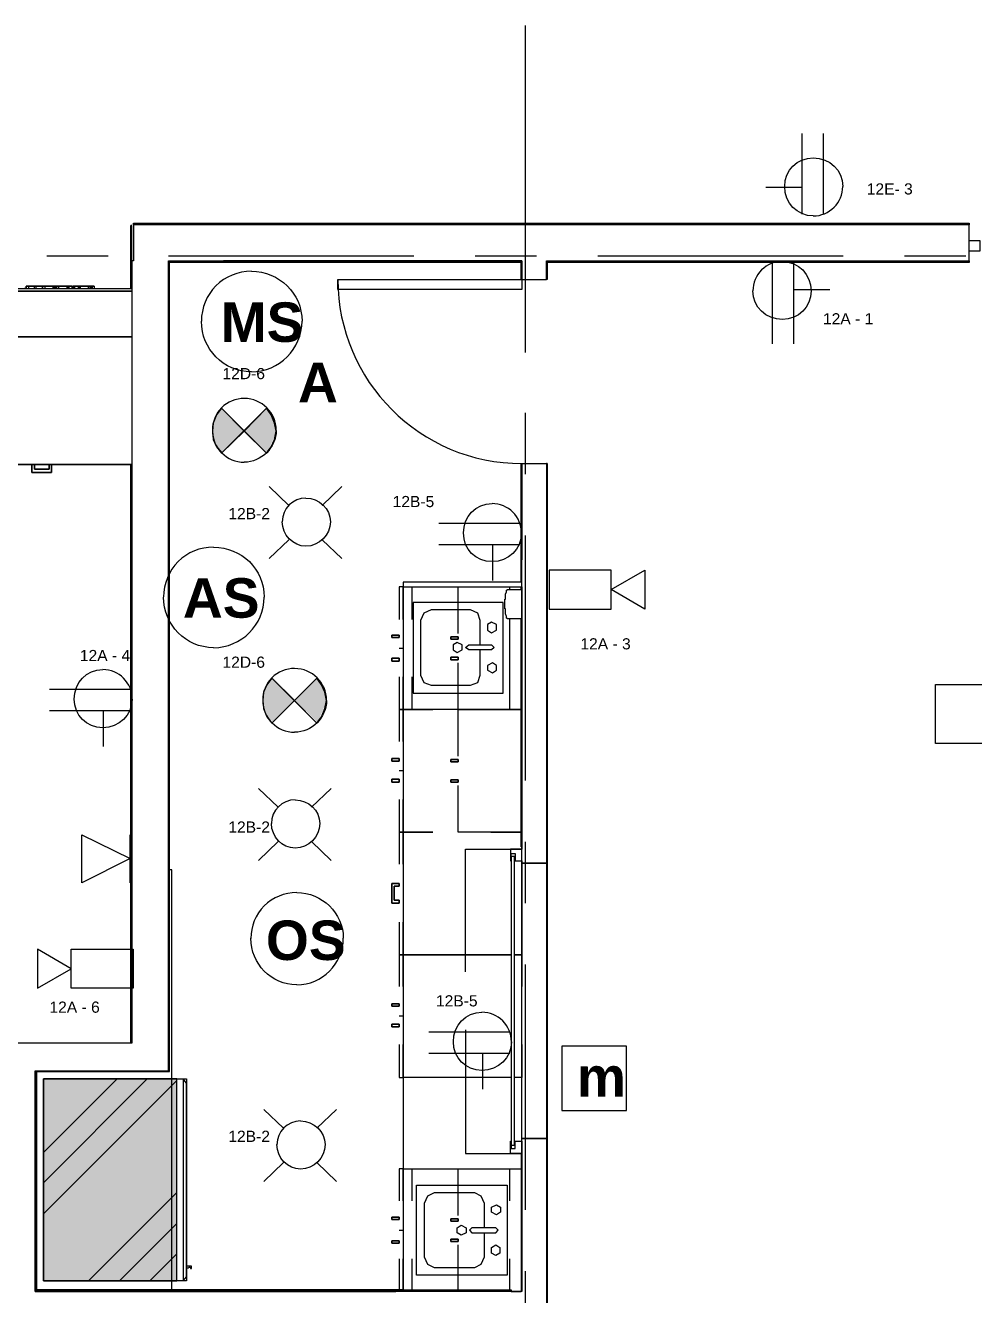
# Model space of a CAD drawing. Header units: inches. Extents: x 14.2 to 49.7, y 0.3 to 22.9.
# Drawn here: x 36.008 to 37.942, y 6.744 to 9.333 of the extents above; entities that cross this region are included whole.
import ezdxf

# ---------------------------------------------------------------- set-up
doc = ezdxf.new("R2010")
doc.units = ezdxf.units.IN
doc.header["$MEASUREMENT"] = 0
for name, color, linetype in [('PDF2_Geometry', 7, 'Continuous'), ('PDF2_Text', 7, 'Continuous'), ('PDF_Text', 7, 'Continuous')]:
    doc.layers.add(name, color=color, linetype=linetype)
for name, color, linetype, true_color in [('PDF2_Solid Fills', 7, 'Continuous', 0x7f7f7f), ('PDF_Geometry', 7, 'Continuous', 0x777777), ('PDF_Solid Fills', 7, 'Continuous', 0xffffff)]:
    doc.layers.add(name, color=color, linetype=linetype, true_color=true_color)
doc.styles.add('PDF Arial', font='arial.ttf')
doc.styles.add('PDF ArialRoundedMT Bold', font='arialbd.ttf')

msp = doc.modelspace()

# ---------------------------------------------------------------- hatches: boundary and pattern name
at = {"layer": 'PDF2_Solid Fills', "lineweight": 25, "transparency": 33554559}
for points in [[(36.4536, 8.5077), (36.4086, 8.5527), (36.4069, 8.5527), (36.3903, 8.5244), (36.3886, 8.5077), (36.3953, 8.4794), (36.4069, 8.4644), (36.4103, 8.4644)], [(36.5153, 8.5277), (36.5003, 8.5527), (36.4986, 8.5527), (36.4536, 8.5077), (36.4969, 8.4644), (36.5019, 8.4661), (36.5169, 8.4994)], [(36.5561, 7.9588), (36.5128, 8.0021), (36.5095, 8.0021), (36.4928, 7.9754), (36.4911, 7.9588), (36.4995, 7.9238), (36.5111, 7.9138)], [(36.6178, 7.9788), (36.6028, 8.0021), (36.5995, 8.0021), (36.5561, 7.9588), (36.6028, 7.9121), (36.6195, 7.9504)]]:
    msp.add_hatch(color=256, dxfattribs=at).paths.add_polyline_path(points)

# ---------------------------------------------------------------- linework, layer by layer
at = {"layer": 'PDF2_Geometry', "lineweight": 25}
for points in [[(37.5897, 9.1133), (37.5897, 8.9483)], [(37.633, 9.1133), (37.633, 8.9483)], [(37.5163, 9.0033), (37.5897, 9.0033)], [(37.53, 8.6839), (37.53, 8.8489)], [(37.5734, 8.6839), (37.5734, 8.8489)], [(37.6467, 8.7939), (37.5734, 8.7939)], [(36.4986, 8.4611), (36.4069, 8.5527)], [(36.4069, 8.4611), (36.4986, 8.5527)], [(36.5042, 8.393), (36.5442, 8.3546)], [(36.6525, 8.393), (36.6125, 8.3546)], [(36.8501, 8.3185), (37.0151, 8.3185)], [(36.5042, 8.2463), (36.5442, 8.2846)], [(36.6525, 8.2463), (36.6125, 8.2846)], [(36.8501, 8.2751), (37.0151, 8.2751)], [(36.9601, 8.2018), (36.9601, 8.2751)], [(36.0569, 7.9798), (36.2219, 7.9798)], [(36.6011, 7.9104), (36.5095, 8.0021)], [(36.5095, 7.9104), (36.6011, 8.0021)], [(36.0569, 7.9365), (36.2219, 7.9365)], [(36.1669, 7.8632), (36.1669, 7.9365)], [(36.4823, 7.7777), (36.5223, 7.7393)], [(36.6306, 7.7777), (36.5906, 7.7393)], [(36.2209, 7.5848), (36.2209, 7.6831)], [(36.4823, 7.631), (36.5223, 7.6693)], [(36.6306, 7.631), (36.5906, 7.6693)], [(36.8295, 7.2811), (36.9945, 7.2811)], [(36.8295, 7.2378), (36.9945, 7.2378)], [(36.9395, 7.1645), (36.9395, 7.2378)], [(36.4933, 7.1229), (36.5333, 7.0846)], [(36.6416, 7.1229), (36.6016, 7.0846)], [(36.4933, 6.9763), (36.5333, 7.0146)], [(36.6416, 6.9763), (36.6016, 7.0146)]]:
    msp.add_lwpolyline(points, dxfattribs=at)
for points in [[(36.5186, 8.5077, 0.413494), (36.4536, 8.5727, 0.423077), (36.3886, 8.5077, 0.413494), (36.4536, 8.4428)], [(36.6211, 7.9571, 0.413494), (36.5561, 8.0221, 0.423077), (36.4911, 7.9571, 0.413494), (36.5561, 7.8921)]]:
    msp.add_lwpolyline(points, format="xyb", dxfattribs=at)
for points in [[(36.4536, 8.5061), (36.4069, 8.5527), (36.3969, 8.5394), (36.3903, 8.5227), (36.3886, 8.5061), (36.3903, 8.4894), (36.3969, 8.4744), (36.4069, 8.4611)], [(36.4536, 8.5061), (36.4986, 8.4611), (36.5086, 8.4744), (36.5153, 8.4894), (36.5186, 8.5061), (36.5153, 8.5227), (36.5086, 8.5394), (36.4986, 8.5527)], [(37.2014, 8.1429), (37.2014, 8.2229), (37.0747, 8.2229), (37.0747, 8.1429)], [(37.2697, 8.1429), (37.2014, 8.1829), (37.2697, 8.2229)], [(36.5561, 7.9571), (36.5095, 8.0021), (36.4995, 7.9888), (36.4928, 7.9738), (36.4911, 7.9571), (36.4928, 7.9404), (36.4995, 7.9238), (36.5095, 7.9104)], [(36.5561, 7.9571), (36.6011, 7.9104), (36.6111, 7.9238), (36.6178, 7.9404), (36.6211, 7.9571), (36.6178, 7.9738), (36.6111, 7.9888), (36.6011, 8.0021)], [(38.3421, 7.8692), (37.8621, 7.8692), (37.8621, 7.9892), (38.3421, 7.9892)], [(36.1225, 7.6831), (36.2209, 7.6348), (36.1225, 7.5848)], [(36.0323, 7.3701), (36.1006, 7.4101), (36.0323, 7.4501)], [(36.1006, 7.3701), (36.1006, 7.4501), (36.2273, 7.4501), (36.2273, 7.3701)], [(37.2323, 7.1208), (37.2323, 7.2524), (37.1007, 7.2524), (37.1007, 7.1208)]]:
    msp.add_lwpolyline(points, close=True, dxfattribs=at)
for centre, radius, start, end in [((37.6132, 9.0047), 0.0597, 269.7603, 0.2397), ((36.4672, 8.731), 0.101, 89.6269, 180.3731), ((37.5498, 8.7925), 0.0597, 89.7603, 180.2397), ((36.4674, 8.7309), 0.1038, 270.2862, 359.7138), ((36.5792, 8.3213), 0.0484, 90.0411, 179.9589), ((36.9587, 8.2987), 0.0597, 359.7603, 90.2397), ((36.3902, 8.1686), 0.101, 89.6269, 180.3731), ((36.3904, 8.1684), 0.1038, 270.2862, 359.7138), ((36.1655, 7.9601), 0.0597, 359.7603, 90.2397), ((36.5573, 7.706), 0.0484, 90.0411, 179.9589), ((36.5601, 7.4721), 0.0932, 89.9056, 180.0944), ((36.5593, 7.473), 0.096, 270.6194, 359.3806), ((36.9381, 7.2614), 0.0597, 359.7603, 90.2397), ((36.5683, 7.0512), 0.0484, 90.0411, 179.9589)]:
    msp.add_arc(centre, radius, start, end, dxfattribs=at)
for points in [[(37.5547, 9.0049), (37.5547, 9.0383), (37.5797, 9.0633), (37.613, 9.0633)], [(37.613, 9.0633), (37.6463, 9.0633), (37.673, 9.0383), (37.673, 9.0049)], [(37.613, 8.9449), (37.5797, 8.9449), (37.5547, 8.9716), (37.5547, 9.0049)], [(36.4679, 8.832), (36.5246, 8.832), (36.5712, 8.787), (36.5712, 8.7303)], [(37.55, 8.8522), (37.5834, 8.8522), (37.6084, 8.8255), (37.6084, 8.7922)], [(37.55, 8.7339), (37.5167, 8.7339), (37.49, 8.7589), (37.49, 8.7922)], [(37.6084, 8.7922), (37.6084, 8.7589), (37.5834, 8.7339), (37.55, 8.7339)], [(36.4679, 8.627), (36.4112, 8.627), (36.3662, 8.6737), (36.3662, 8.7303)], [(36.5186, 8.5077), (36.5186, 8.4727), (36.4886, 8.4428), (36.4536, 8.4428)], [(36.5792, 8.3696), (36.6059, 8.3696), (36.6292, 8.348), (36.6292, 8.3213)], [(36.9001, 8.2985), (36.9001, 8.3318), (36.9251, 8.3585), (36.9584, 8.3585)], [(36.5792, 8.2713), (36.5525, 8.2713), (36.5309, 8.2946), (36.5309, 8.3213)], [(36.6292, 8.3213), (36.6292, 8.2946), (36.6059, 8.2713), (36.5792, 8.2713)], [(36.9584, 8.2401), (36.9251, 8.2401), (36.9001, 8.2651), (36.9001, 8.2985)], [(37.0184, 8.2985), (37.0184, 8.2651), (36.9917, 8.2401), (36.9584, 8.2401)], [(36.3909, 8.2696), (36.4476, 8.2696), (36.4942, 8.2246), (36.4942, 8.1679)], [(36.3909, 8.0646), (36.3342, 8.0646), (36.2892, 8.1112), (36.2892, 8.1679)], [(36.1069, 7.9598), (36.1069, 7.9932), (36.1319, 8.0198), (36.1652, 8.0198)], [(36.1652, 7.9015), (36.1319, 7.9015), (36.1069, 7.9265), (36.1069, 7.9598)], [(36.2252, 7.9598), (36.2252, 7.9265), (36.1986, 7.9015), (36.1652, 7.9015)], [(36.6211, 7.9571), (36.6211, 7.9221), (36.5911, 7.8921), (36.5561, 7.8921)], [(36.5573, 7.7543), (36.584, 7.7543), (36.6073, 7.7327), (36.6073, 7.706)], [(36.5573, 7.656), (36.5306, 7.656), (36.509, 7.6793), (36.509, 7.706)], [(36.6073, 7.706), (36.6073, 7.6793), (36.584, 7.656), (36.5573, 7.656)], [(36.5603, 7.5653), (36.612, 7.5653), (36.6553, 7.5237), (36.6553, 7.472)], [(36.5603, 7.377), (36.5086, 7.377), (36.467, 7.4203), (36.467, 7.472)], [(36.8795, 7.2611), (36.8795, 7.2945), (36.9045, 7.3211), (36.9378, 7.3211)], [(36.9378, 7.2028), (36.9045, 7.2028), (36.8795, 7.2278), (36.8795, 7.2611)], [(36.9978, 7.2611), (36.9978, 7.2278), (36.9711, 7.2028), (36.9378, 7.2028)], [(36.5683, 7.0996), (36.5949, 7.0996), (36.6183, 7.0779), (36.6183, 7.0513)], [(36.5683, 7.0013), (36.5416, 7.0013), (36.5199, 7.0246), (36.5199, 7.0513)], [(36.6183, 7.0513), (36.6183, 7.0246), (36.5949, 7.0013), (36.5683, 7.0013)]]:
    msp.add_open_spline(points, degree=3, dxfattribs=at)
at = {"layer": 'PDF_Geometry', "lineweight": 25}
for points in [[(37.0258, 9.3334), (37.0258, 8.6668)], [(35.2442, 8.7968), (36.2242, 8.7968), (36.2242, 8.9251), (36.2225, 8.9251), (36.2225, 8.7968), (36.2225, 8.9251), (36.2225, 8.7968)], [(37.0175, 7.0335), (37.0175, 6.7518), (36.0275, 6.7518), (36.0275, 7.2018), (36.2242, 7.2018), (36.2992, 7.2018), (36.2992, 8.8534), (37.0192, 8.8534), (37.0192, 8.8151), (37.0692, 8.8151), (37.0692, 8.8534), (37.9158, 8.8534), (37.9308, 8.8534), (37.9308, 8.8968), (37.9308, 8.9268), (37.9158, 8.9268), (36.2275, 8.9268), (36.2275, 8.8968), (36.2275, 8.8534), (36.2242, 8.8534), (36.2242, 7.2585), (35.4042, 7.2585)], [(36.2275, 8.9284), (36.2275, 8.9301), (37.9158, 8.9301), (37.9308, 8.9301), (37.9308, 8.9284), (37.9308, 8.9268), (37.9158, 8.9268), (36.2292, 8.9268)], [(36.2275, 8.9268), (36.2275, 8.9284), (37.9158, 8.9284), (36.2292, 8.9284)], [(37.9158, 8.9284), (37.9308, 8.9284), (37.9158, 8.9284)], [(36.0509, 8.8634), (36.1759, 8.8634)], [(36.2992, 8.8634), (36.7992, 8.8634)], [(36.9242, 8.8634), (37.0492, 8.8634)], [(37.1742, 8.8634), (37.6741, 8.8634)], [(37.7991, 8.8634), (37.9241, 8.8634)], [(36.9575, 8.1884), (37.0192, 8.1884), (37.0192, 8.1984), (36.7775, 8.1984), (36.7775, 6.7552), (36.0309, 6.7552), (36.0309, 7.2002), (36.3009, 7.2002), (36.2992, 7.2002), (36.3009, 7.2002), (36.3009, 8.8501), (36.3009, 8.8518), (36.2992, 8.8518), (37.0175, 8.8518), (37.0175, 8.8151), (37.0175, 8.8501), (37.0175, 8.8151)], [(36.0459, 7.2018), (36.2992, 7.2018), (36.2992, 8.8534)], [(36.2992, 8.8518), (36.2992, 7.2002), (36.2992, 8.8518)], [(37.0175, 8.8501), (36.3009, 8.8501), (36.3009, 8.8518), (36.2992, 8.8518), (37.0192, 8.8518)], [(37.0192, 8.8534), (36.4109, 8.8534)], [(37.0692, 8.8534), (37.9158, 8.8534), (37.9308, 8.8534), (37.9308, 8.8518), (37.9308, 8.8501), (37.9158, 8.8501), (37.0708, 8.8501)], [(37.0692, 8.8518), (37.9158, 8.8518), (37.9308, 8.8518), (37.9158, 8.8518), (37.0708, 8.8518), (37.0708, 8.8151)], [(37.0708, 8.8518), (37.0708, 8.8518)], [(37.0708, 8.8518), (37.0708, 8.8518)], [(37.0175, 8.8151), (37.0175, 8.8151)], [(37.0708, 8.8151), (37.0708, 8.8151)], [(36.2242, 8.7918), (35.2492, 8.7918), (36.2242, 8.7918)], [(36.0092, 8.7968), (36.0059, 8.7968)], [(36.0125, 8.8018), (36.0092, 8.8018), (36.0125, 8.8018)], [(36.0092, 8.7968), (36.0092, 8.8018)], [(36.0092, 8.7968), (36.0092, 8.8018)], [(36.0409, 8.8018), (36.0375, 8.8018), (36.0342, 8.8018), (36.0209, 8.8018), (36.0175, 8.8018), (36.0142, 8.8018), (36.0259, 8.8018), (36.0292, 8.8018), (36.0425, 8.8018), (36.0559, 8.8018), (36.0425, 8.8018), (36.0475, 8.8018), (36.0642, 8.8018), (36.0675, 8.8018), (36.0642, 8.8018), (36.0575, 8.8018), (36.0459, 8.8018), (36.0425, 8.8018), (36.0425, 8.7968), (36.0425, 8.8018)], [(36.0142, 8.7968), (36.0142, 8.8018)], [(36.0259, 8.7968), (36.0259, 8.8018)], [(36.0292, 8.7968), (36.0292, 8.8018)], [(36.0375, 8.8018), (36.0409, 8.8018), (36.0425, 8.8018), (36.0459, 8.8018), (36.0492, 8.8018), (36.0509, 8.8018), (36.0542, 8.8018), (36.0509, 8.8018), (36.0459, 8.8018), (36.0409, 8.8018), (36.0392, 8.8018)], [(36.0475, 8.7968), (36.0475, 8.8018)], [(36.0692, 8.7968), (36.0692, 8.8018)], [(36.0759, 8.7968), (36.0759, 8.8018)], [(36.1042, 8.7968), (36.1025, 8.7968)], [(36.1075, 8.8018), (36.1042, 8.8018), (36.1075, 8.8018)], [(36.1259, 8.8018), (36.1242, 8.8018), (36.1209, 8.8018), (36.1159, 8.8018), (36.1109, 8.8018), (36.1075, 8.8018), (36.1059, 8.8018), (36.1075, 8.8018), (36.1109, 8.8018), (36.1159, 8.8018), (36.1192, 8.8018), (36.1225, 8.8018), (36.1242, 8.8018)], [(36.1325, 8.8018), (36.1359, 8.8018), (36.1375, 8.8018), (36.1409, 8.8018), (36.1425, 8.8018), (36.1442, 8.8018), (36.1475, 8.8018), (36.1459, 8.8018), (36.1409, 8.8018), (36.1359, 8.8018), (36.1342, 8.8018)], [(36.1359, 8.7968), (36.1359, 8.8018)], [(36.1409, 8.7968), (36.1409, 8.8018)], [(36.1425, 8.7968), (36.1425, 8.8018)], [(36.1442, 8.7968), (36.1442, 8.8018)], [(36.1475, 8.8018), (36.1475, 8.7968), (36.2242, 8.7968)], [(35.3442, 8.6984), (36.2242, 8.6984), (35.3442, 8.6984)], [(37.0258, 8.5434), (37.0258, 8.4184)], [(36.2242, 7.2718), (36.2242, 8.4384), (36.1242, 8.4384), (35.9575, 8.4384)], [(36.0209, 8.4384), (36.0209, 8.4218), (36.0609, 8.4218), (36.0609, 8.4384), (36.0609, 8.4218), (36.0609, 8.4384)], [(36.0559, 8.4384), (36.0559, 8.4284), (36.0559, 8.4384), (36.0559, 8.4284), (36.0259, 8.4284), (36.0559, 8.4284), (36.0559, 8.4384), (36.0559, 8.4284), (36.0259, 8.4284), (36.0559, 8.4284), (36.0259, 8.4284), (36.0559, 8.4284), (36.0559, 8.4384), (36.0609, 8.4384), (36.0609, 8.4218), (36.0209, 8.4218), (36.0209, 8.4384), (36.0259, 8.4384), (36.0259, 8.4284), (36.0259, 8.4384), (36.0259, 8.4284), (36.0259, 8.4384), (36.0259, 8.4284), (36.0259, 8.4384)], [(36.2225, 7.2585), (36.2225, 8.4384)], [(37.0175, 8.1984), (37.0175, 8.4401), (37.0192, 8.4401), (37.0192, 8.2434)], [(37.0175, 8.4401), (37.0175, 8.4401)], [(37.0175, 8.1984), (37.0175, 8.4401), (37.0175, 8.1984)], [(37.0708, 6.7268), (37.0708, 6.6902), (37.0708, 6.7268), (37.0708, 6.6902), (37.0708, 6.7268), (37.0708, 8.4401), (37.0708, 6.7268), (37.0708, 8.4401), (37.0692, 8.4401), (37.0692, 6.7268), (37.0692, 6.6902), (37.0692, 6.6468)], [(37.0708, 8.4401), (37.0708, 8.4401)], [(37.0258, 8.2934), (37.0258, 7.7935)], [(36.7775, 8.1884), (36.7692, 8.1884), (36.7692, 8.1218)], [(36.7775, 8.1218), (36.7775, 8.1884), (36.8392, 8.1884)], [(36.7958, 8.1218), (36.7958, 8.1884), (36.9942, 8.1884), (36.9942, 8.1835)], [(36.8892, 8.0935), (36.8892, 8.1884), (37.0192, 8.1884), (37.0192, 8.0935)], [(37.0175, 8.1835), (37.0175, 8.1884), (37.0192, 8.1884), (37.0192, 7.6585), (37.0175, 7.6585), (37.0175, 8.1235)], [(36.9342, 8.0701), (36.9342, 8.1201), (36.9292, 8.1351), (36.9142, 8.1418), (36.8342, 8.1418), (36.8192, 8.1351), (36.8125, 8.1201), (36.8125, 8.0085), (36.8192, 7.9935), (36.8342, 7.9885), (36.9142, 7.9885), (36.9292, 7.9935), (36.9342, 8.0085), (36.9342, 8.0601)], [(36.9942, 8.1235), (36.9942, 7.9385), (36.7958, 7.9385), (36.7958, 8.0051)], [(36.8892, 8.0818), (36.8892, 8.0868), (36.8892, 8.0818)], [(36.8892, 8.0818), (36.8892, 8.0868), (36.8892, 8.0818)], [(36.7692, 8.0635), (36.7775, 8.0635)], [(36.8892, 8.0401), (36.8892, 8.0451), (36.8892, 8.0401)], [(36.8892, 8.0401), (36.8892, 8.0451), (36.8892, 8.0401)], [(37.0192, 8.0335), (37.0192, 7.9385), (36.8892, 7.9385), (36.8892, 8.0335)], [(36.7692, 8.0051), (36.7692, 7.9385), (36.7775, 7.9385), (36.7692, 7.9385), (36.7692, 7.8735)], [(36.7775, 7.8735), (36.7775, 7.9385), (36.8375, 7.9385), (36.7775, 7.9385), (36.7775, 8.0051)], [(36.8892, 7.8435), (36.8892, 7.9385), (37.0192, 7.9385), (37.0192, 7.8435)], [(36.8892, 7.8318), (36.8892, 7.8368), (36.8892, 7.8318)], [(36.8892, 7.8318), (36.8892, 7.8368), (36.8892, 7.8318)], [(36.7775, 7.8135), (36.7692, 7.8135)], [(36.7692, 7.7901), (36.7692, 7.7968), (36.7692, 7.7901)], [(36.7692, 7.7901), (36.7692, 7.7968), (36.7692, 7.7901)], [(36.8892, 7.7901), (36.8892, 7.7951), (36.8892, 7.7901)], [(36.8892, 7.7901), (36.8892, 7.7951), (36.8892, 7.7901)], [(37.0192, 7.7835), (37.0192, 7.6885), (36.8892, 7.6885), (36.8892, 7.7835)], [(36.7692, 7.7551), (36.7692, 7.6885), (36.7775, 7.6885), (36.7692, 7.6885), (36.7692, 7.6235)], [(36.7775, 7.6235), (36.7775, 7.6885), (36.8375, 7.6885), (36.7775, 7.6885), (36.7775, 7.7551)], [(37.0258, 7.6685), (37.0258, 7.5435)], [(36.9042, 7.4035), (36.9042, 7.5285), (36.9042, 7.6535), (37.0192, 7.6535)], [(37.0192, 7.0585), (37.0192, 7.6301), (37.0192, 7.4385), (37.0042, 7.4385), (37.0192, 7.4385), (37.0192, 7.3735)], [(36.7692, 7.5835), (36.7692, 7.5785), (36.7692, 7.5835), (36.7542, 7.5835), (36.7542, 7.5435), (36.7692, 7.5435)], [(36.7542, 7.5835), (36.7692, 7.5835)], [(36.7542, 7.5435), (36.7542, 7.5835)], [(36.7592, 7.5785), (36.7592, 7.5501), (36.7692, 7.5501)], [(36.7592, 7.5501), (36.7592, 7.5785)], [(36.7592, 7.5785), (36.7592, 7.5501), (36.7692, 7.5501)], [(36.7592, 7.5501), (36.7592, 7.5785)], [(36.7692, 7.5435), (36.7542, 7.5435)], [(36.7692, 7.5501), (36.7692, 7.5435), (36.7692, 7.5501), (36.7592, 7.5501)], [(36.7692, 7.5501), (36.7692, 7.5435), (36.7692, 7.5501), (36.7592, 7.5501)], [(36.7692, 7.5051), (36.7692, 7.4385), (36.7775, 7.4385), (36.7692, 7.4385), (36.7692, 7.3735)], [(36.7775, 7.3735), (36.7775, 7.4385), (36.9975, 7.4385), (36.7775, 7.4385), (36.7775, 7.5051)], [(37.0258, 7.4185), (37.0258, 6.9185)], [(36.7775, 7.3135), (36.7692, 7.3135)], [(36.7692, 7.2918), (36.7692, 7.2968), (36.7692, 7.2918)], [(36.7692, 7.2918), (36.7692, 7.2968), (36.7692, 7.2918)], [(36.9042, 7.2852), (36.9042, 7.1585), (36.9042, 7.0335), (37.0192, 7.0335)], [(36.7692, 7.2552), (36.7692, 7.1885), (36.7775, 7.1885)], [(36.9975, 7.1885), (36.7775, 7.1885), (36.7775, 7.2552)], [(37.0192, 7.2552), (37.0192, 7.1885), (37.0042, 7.1885)], [(36.0292, 7.2018), (36.0292, 6.7518), (36.0275, 6.7518), (36.7625, 6.7518)], [(36.0275, 6.7518), (36.0275, 7.2018)], [(36.0275, 7.2002), (36.2992, 7.2002), (36.0292, 7.2002), (36.0292, 6.7535), (36.7625, 6.7535), (36.0275, 6.7535)], [(36.3359, 6.7985), (36.3359, 6.7735), (36.3159, 6.7735), (36.0442, 6.7735), (36.0442, 7.1852), (36.3159, 7.1852), (36.3359, 7.1852), (36.3359, 6.8035)], [(36.3292, 6.7735), (36.3159, 6.7735), (36.3159, 7.1852), (36.3292, 7.1852), (36.3292, 6.7735), (36.3359, 6.7818), (36.3359, 7.1768), (36.3292, 7.1852)], [(36.3359, 7.1652), (36.3359, 6.7952)], [(36.3359, 6.9802), (36.3359, 6.8052), (36.3359, 7.1535), (36.3359, 6.8052), (36.3359, 7.1535)], [(37.0192, 7.0402), (37.0192, 6.7518), (37.0192, 7.0635), (37.0692, 7.0635), (37.0692, 6.7268), (37.0692, 6.6902), (37.0692, 6.6468), (37.0192, 6.6468), (37.0192, 6.6902), (37.0192, 6.7018), (35.4026, 6.7018), (35.4026, 5.8235), (37.0192, 5.8235), (37.0192, 5.8552), (37.0692, 5.8552), (37.0692, 5.8235), (37.3175, 5.8235), (37.3175, 5.7302), (33.696, 5.7302)], [(36.7775, 7.0018), (36.7692, 7.0018), (36.7692, 6.9368)], [(36.7775, 6.9368), (36.7775, 7.0018), (36.8375, 7.0018)], [(36.7958, 6.9368), (36.7958, 7.0018), (36.9942, 7.0018), (36.9942, 6.9368)], [(36.8892, 6.9068), (36.8892, 7.0018), (37.0192, 7.0018), (37.0192, 6.9068)], [(36.9558, 7.0018), (37.0175, 7.0018)], [(36.3359, 6.9868), (36.3359, 6.7968)], [(36.9425, 6.8718), (36.9425, 6.8218), (36.9358, 6.8068), (36.9225, 6.8002), (36.8408, 6.8002), (36.8275, 6.8068), (36.8208, 6.8218), (36.8208, 6.9318), (36.8275, 6.9468), (36.8408, 6.9535), (36.9225, 6.9535), (36.9358, 6.9468), (36.9425, 6.9318), (36.9425, 6.8818)], [(36.8892, 6.8952), (36.8892, 6.9002), (36.8892, 6.8952)], [(36.8892, 6.8952), (36.8892, 6.9002), (36.8892, 6.8952)], [(36.7692, 6.8768), (36.7775, 6.8768)], [(36.8892, 6.8535), (36.8892, 6.8585), (36.8892, 6.8535)], [(36.8892, 6.8535), (36.8892, 6.8585), (36.8892, 6.8535)], [(37.0192, 6.8468), (37.0192, 6.7518), (36.8892, 6.7518), (36.8892, 6.8468)], [(36.7692, 6.8185), (36.7692, 6.7552)], [(36.7775, 6.7552), (36.7775, 6.8185)], [(36.7958, 6.7552), (36.7958, 6.8185)], [(36.9942, 6.8185), (36.9942, 6.7552)], [(37.0258, 6.7935), (37.0258, 6.6685)]]:
    msp.add_lwpolyline(points, dxfattribs=at)
for points in [[(37.9308, 8.8734), (37.9308, 8.8951), (37.9525, 8.8951), (37.9525, 8.8734)], [(37.0192, 8.8151), (37.0175, 8.8151), (37.0175, 8.8534), (37.0192, 8.8534)], [(37.0692, 8.8151), (37.0692, 8.8534), (37.0708, 8.8534), (37.0708, 8.8151)], [(37.0708, 8.8151), (37.0708, 8.8501)], [(36.6442, 8.7951), (36.6442, 8.8151), (37.0192, 8.8151), (37.0192, 8.7951)], [(36.0092, 8.8018), (36.0092, 8.7968)], [(36.0292, 8.8018), (36.0092, 8.8018), (36.0259, 8.8018), (36.0109, 8.8018), (36.0259, 8.8018), (36.0092, 8.8018)], [(36.0092, 8.8018), (36.0092, 8.7968)], [(36.0325, 8.8018), (36.0309, 8.8018), (36.0192, 8.8018), (36.0175, 8.8018), (36.0192, 8.8018), (36.0309, 8.8018)], [(36.0325, 8.8018), (36.0292, 8.8018), (36.0275, 8.8018), (36.0259, 8.8018), (36.0225, 8.8018)], [(36.0542, 8.8018), (36.0509, 8.8018), (36.0375, 8.8018), (36.0342, 8.8018), (36.0375, 8.8018), (36.0509, 8.8018)], [(36.0775, 8.8018), (36.0759, 8.8018), (36.0709, 8.8018), (36.0659, 8.8018), (36.0609, 8.8018), (36.0592, 8.8018), (36.0625, 8.8018), (36.0675, 8.8018), (36.0692, 8.8018), (36.0742, 8.8018)], [(36.0825, 8.8018), (36.0792, 8.8018), (36.0759, 8.8018), (36.0642, 8.8018), (36.0625, 8.8018), (36.0592, 8.8018), (36.0692, 8.8018), (36.0709, 8.8018)], [(36.0642, 8.8018), (36.0642, 8.7968)], [(36.0742, 8.8018), (36.0725, 8.8018), (36.0709, 8.8018), (36.0675, 8.8018), (36.0659, 8.8018)], [(36.0675, 8.8018), (36.0675, 8.7968)], [(36.0959, 8.8018), (36.0925, 8.8018), (36.0875, 8.8018), (36.0759, 8.8018), (36.0709, 8.8018), (36.0842, 8.8018), (36.0709, 8.8018), (36.0759, 8.8018), (36.0925, 8.8018)], [(36.0709, 8.8018), (36.0709, 8.7968)], [(36.1025, 8.8018), (36.0992, 8.8018), (36.0942, 8.8018), (36.0909, 8.8018), (36.0859, 8.8018), (36.0825, 8.8018), (36.0875, 8.8018), (36.0909, 8.8018), (36.0925, 8.8018), (36.0975, 8.8018)], [(36.1025, 8.8018), (36.0992, 8.8018), (36.0925, 8.8018), (36.0892, 8.8018), (36.0859, 8.8018), (36.0842, 8.8018), (36.0859, 8.8018), (36.0892, 8.8018), (36.0942, 8.8018)], [(36.0992, 8.8018), (36.0925, 8.8018), (36.0892, 8.8018), (36.0875, 8.8018), (36.0925, 8.8018)], [(36.0925, 8.8018), (36.0925, 8.7968)], [(36.0959, 8.8018), (36.0959, 8.7968)], [(36.1025, 8.8018), (36.1025, 8.7968)], [(36.1042, 8.8018), (36.1042, 8.7968)], [(36.1309, 8.8018), (36.1275, 8.8018), (36.1242, 8.8018), (36.1125, 8.8018), (36.1092, 8.8018), (36.1059, 8.8018), (36.1175, 8.8018), (36.1192, 8.8018)], [(36.1225, 8.8018), (36.1209, 8.8018), (36.1159, 8.8018), (36.1109, 8.8018), (36.1092, 8.8018), (36.1075, 8.8018), (36.1109, 8.8018), (36.1159, 8.8018), (36.1209, 8.8018)], [(36.1075, 8.8018), (36.1075, 8.7968)], [(36.1225, 8.8018), (36.1192, 8.8018), (36.1159, 8.8018), (36.1142, 8.8018)], [(36.1392, 8.8018), (36.1359, 8.8018), (36.1192, 8.8018), (36.1159, 8.8018), (36.1192, 8.8018), (36.1359, 8.8018)], [(36.1159, 8.8018), (36.1159, 8.7968)], [(36.1192, 8.8018), (36.1192, 8.7968)], [(36.1309, 8.8018), (36.1325, 8.8018), (36.1375, 8.8018), (36.1409, 8.8018), (36.1425, 8.8018), (36.1409, 8.8018), (36.1375, 8.8018), (36.1325, 8.8018), (36.1309, 8.8018), (36.1292, 8.8018), (36.1309, 8.8018), (36.1359, 8.8018), (36.1409, 8.8018), (36.1459, 8.8018), (36.1425, 8.8018), (36.1359, 8.8018), (36.1309, 8.8018), (36.1275, 8.8018)], [(36.1392, 8.8018), (36.1392, 8.7968)], [(35.2909, 8.0001), (35.2909, 7.6268), (35.6042, 7.6268), (35.6042, 8.4384), (36.2242, 8.4384), (35.6042, 8.4384), (35.6042, 7.6268), (35.2909, 7.6268)], [(36.0209, 8.4384), (36.0209, 8.4218), (36.0609, 8.4218), (36.0209, 8.4218), (36.0209, 8.4384), (36.0209, 8.4218), (36.0609, 8.4218), (36.0609, 8.4384), (36.0609, 8.4218), (36.0209, 8.4218)], [(36.2225, 8.4384), (36.2225, 7.2585)], [(37.0192, 8.4401), (37.0692, 8.4401), (37.0692, 7.6251), (37.0192, 7.6251)], [(36.9925, 8.1235), (36.9908, 8.1235), (36.9892, 8.1235), (36.9892, 8.1251), (36.9875, 8.1251), (36.9875, 8.1268), (36.9875, 8.1285), (36.9858, 8.1335), (36.9858, 8.1401), (36.9858, 8.1418), (36.9858, 8.1435), (36.9842, 8.1435), (36.9842, 8.1635), (36.9858, 8.1635), (36.9858, 8.1668), (36.9858, 8.1701), (36.9858, 8.1735), (36.9875, 8.1785), (36.9875, 8.1801), (36.9875, 8.1818), (36.9892, 8.1818), (36.9892, 8.1835), (36.9908, 8.1835), (36.9925, 8.1835), (37.0175, 8.1835), (37.0192, 8.1835), (37.0192, 8.1235), (37.0175, 8.1235)], [(36.9808, 7.9718), (36.9808, 8.1568), (36.7975, 8.1568), (36.7975, 7.9718)], [(36.9575, 8.1168), (36.9492, 8.1118), (36.9492, 8.1001), (36.9575, 8.0951), (36.9675, 8.1001), (36.9675, 8.1118)], [(36.7542, 8.0901), (36.7692, 8.0901), (36.7692, 8.0851), (36.7692, 8.0901), (36.7592, 8.0901), (36.7692, 8.0901), (36.7692, 8.0851), (36.7692, 8.0901), (36.7542, 8.0901), (36.7542, 8.0851), (36.7692, 8.0851), (36.7542, 8.0851)], [(36.7592, 8.0851), (36.7692, 8.0851)], [(36.8892, 8.0818), (36.8742, 8.0818), (36.8742, 8.0868), (36.8892, 8.0868), (36.8742, 8.0868), (36.8742, 8.0818), (36.8892, 8.0818), (36.8792, 8.0818)], [(36.8892, 8.0868), (36.8792, 8.0868)], [(36.8875, 8.0751), (36.8792, 8.0701), (36.8792, 8.0601), (36.8875, 8.0551), (36.8975, 8.0601), (36.8975, 8.0701)], [(36.9575, 8.0701), (36.9625, 8.0651), (36.9575, 8.0601), (36.9108, 8.0601), (36.9042, 8.0651), (36.9108, 8.0701)], [(36.7542, 8.0435), (36.7692, 8.0435), (36.7692, 8.0368), (36.7692, 8.0435), (36.7592, 8.0435), (36.7692, 8.0435), (36.7692, 8.0368), (36.7692, 8.0435), (36.7542, 8.0435), (36.7542, 8.0368), (36.7692, 8.0368), (36.7542, 8.0368)], [(36.7592, 8.0368), (36.7692, 8.0368)], [(36.8892, 8.0401), (36.8742, 8.0401), (36.8742, 8.0451), (36.8892, 8.0451), (36.8742, 8.0451), (36.8742, 8.0401), (36.8892, 8.0401), (36.8792, 8.0401)], [(36.8892, 8.0451), (36.8792, 8.0451)], [(36.9592, 8.0335), (36.9492, 8.0285), (36.9492, 8.0185), (36.9592, 8.0135), (36.9675, 8.0185), (36.9675, 8.0285)], [(37.0175, 7.9385), (36.9558, 7.9385)], [(36.7542, 7.8385), (36.7692, 7.8385), (36.7692, 7.8335), (36.7692, 7.8385), (36.7592, 7.8385), (36.7692, 7.8385), (36.7692, 7.8335), (36.7692, 7.8385), (36.7542, 7.8385), (36.7542, 7.8335), (36.7692, 7.8335), (36.7542, 7.8335)], [(36.7592, 7.8335), (36.7692, 7.8335)], [(36.8892, 7.8318), (36.8742, 7.8318), (36.8742, 7.8368), (36.8892, 7.8368), (36.8742, 7.8368), (36.8742, 7.8318), (36.8892, 7.8318), (36.8792, 7.8318)], [(36.8892, 7.8368), (36.8792, 7.8368)], [(36.7692, 7.7901), (36.7542, 7.7901), (36.7542, 7.7968), (36.7692, 7.7968), (36.7542, 7.7968), (36.7542, 7.7901), (36.7692, 7.7901), (36.7592, 7.7901)], [(36.7692, 7.7968), (36.7592, 7.7968)], [(36.8892, 7.7901), (36.8742, 7.7901), (36.8742, 7.7951), (36.8892, 7.7951), (36.8742, 7.7951), (36.8742, 7.7901), (36.8892, 7.7901), (36.8792, 7.7901)], [(36.8892, 7.7951), (36.8792, 7.7951)], [(36.9558, 7.6885), (37.0175, 7.6885)], [(37.0192, 7.6535), (36.9958, 7.6535), (36.9958, 7.6301), (36.9975, 7.6301), (36.9975, 7.6451), (37.0058, 7.6451), (37.0058, 7.6301), (37.0192, 7.6301)], [(37.0192, 7.6535), (37.0192, 7.6585)], [(37.0042, 7.6385), (36.9975, 7.6385), (36.9975, 7.0502), (37.0042, 7.0502)], [(37.0692, 7.0635), (37.0192, 7.0635), (37.0192, 7.6251), (37.0692, 7.6251)], [(36.7542, 7.5435), (36.7542, 7.5835), (36.7692, 7.5835), (36.7692, 7.5785), (36.7692, 7.5835), (36.7542, 7.5835), (36.7542, 7.5435), (36.7692, 7.5435)], [(36.7542, 7.5435), (36.7542, 7.5835), (36.7692, 7.5835), (36.7692, 7.5785), (36.7692, 7.5835), (36.7542, 7.5835), (36.7542, 7.5435), (36.7692, 7.5435)], [(36.7692, 7.5785), (36.7592, 7.5785)], [(36.7592, 7.5501), (36.7592, 7.5785), (36.7592, 7.5501), (36.7692, 7.5501), (36.7692, 7.5435), (36.7692, 7.5501)], [(36.7692, 7.5785), (36.7592, 7.5785)], [(36.7692, 7.5785), (36.7592, 7.5785)], [(36.7542, 7.3385), (36.7692, 7.3385), (36.7692, 7.3335), (36.7692, 7.3385), (36.7592, 7.3385), (36.7692, 7.3385), (36.7692, 7.3335), (36.7692, 7.3385), (36.7542, 7.3385), (36.7542, 7.3335), (36.7692, 7.3335), (36.7542, 7.3335)], [(36.7592, 7.3335), (36.7692, 7.3335)], [(36.7692, 7.2918), (36.7542, 7.2918), (36.7542, 7.2968), (36.7692, 7.2968), (36.7542, 7.2968), (36.7542, 7.2918), (36.7692, 7.2918), (36.7592, 7.2918)], [(36.7692, 7.2968), (36.7592, 7.2968)], [(36.0442, 7.1852), (36.0442, 6.7735), (36.3159, 6.7735), (36.3159, 7.1852)], [(36.9958, 7.0335), (36.9958, 7.0585), (36.9975, 7.0585), (36.9975, 7.0435), (37.0058, 7.0435), (37.0058, 7.0585), (37.0192, 7.0585), (37.0192, 7.0335)], [(36.9892, 6.7852), (36.8042, 6.7852), (36.8042, 6.9685), (36.9892, 6.9685)], [(36.9675, 6.9085), (36.9575, 6.9135), (36.9575, 6.9235), (36.9675, 6.9285), (36.9758, 6.9235), (36.9758, 6.9135)], [(36.7542, 6.9035), (36.7692, 6.9035), (36.7692, 6.8985), (36.7692, 6.9035), (36.7592, 6.9035), (36.7692, 6.9035), (36.7692, 6.8985), (36.7692, 6.9035), (36.7542, 6.9035), (36.7542, 6.8985), (36.7692, 6.8985), (36.7542, 6.8985)], [(36.7592, 6.8985), (36.7692, 6.8985)], [(36.8892, 6.8952), (36.8742, 6.8952), (36.8742, 6.9002), (36.8892, 6.9002), (36.8742, 6.9002), (36.8742, 6.8952), (36.8892, 6.8952), (36.8792, 6.8952)], [(36.8892, 6.9002), (36.8792, 6.9002)], [(36.8958, 6.8668), (36.8875, 6.8718), (36.8875, 6.8818), (36.8958, 6.8868), (36.9058, 6.8818), (36.9058, 6.8718)], [(36.9658, 6.8718), (36.9708, 6.8768), (36.9658, 6.8818), (36.9175, 6.8818), (36.9125, 6.8768), (36.9175, 6.8718)], [(36.7542, 6.8552), (36.7692, 6.8552), (36.7692, 6.8502), (36.7692, 6.8552), (36.7592, 6.8552), (36.7692, 6.8552), (36.7692, 6.8502), (36.7692, 6.8552), (36.7542, 6.8552), (36.7542, 6.8502), (36.7692, 6.8502), (36.7542, 6.8502)], [(36.7592, 6.8502), (36.7692, 6.8502)], [(36.8892, 6.8535), (36.8742, 6.8535), (36.8742, 6.8585), (36.8892, 6.8585), (36.8742, 6.8585), (36.8742, 6.8535), (36.8892, 6.8535), (36.8792, 6.8535)], [(36.8892, 6.8585), (36.8792, 6.8585)], [(36.9658, 6.8252), (36.9575, 6.8302), (36.9575, 6.8418), (36.9658, 6.8468), (36.9742, 6.8418), (36.9742, 6.8302)], [(36.3442, 6.7985), (36.3459, 6.7985), (36.3459, 6.8035), (36.3359, 6.8035), (36.3359, 6.7985), (36.3375, 6.8002), (36.3392, 6.8002), (36.3409, 6.8018), (36.3425, 6.8018), (36.3442, 6.8002)], [(36.7625, 6.7552), (36.9975, 6.7552), (36.9975, 6.7518), (36.7625, 6.7518)], [(36.9975, 6.7518), (37.0175, 6.7518)]]:
    msp.add_lwpolyline(points, close=True, dxfattribs=at)
at = {"layer": 'PDF_Geometry', "color": 253, "lineweight": 25, "true_color": 0xababab}
msp.add_lwpolyline([(36.3059, 6.7552), (36.3059, 7.6118), (36.3009, 7.6118)], dxfattribs=at)
at = {"layer": 'PDF_Geometry', "color": 9, "lineweight": 25, "true_color": 0xbababa}
for points in [[(36.0442, 6.9735), (36.2559, 7.1852)], [(36.0442, 7.0352), (36.1942, 7.1852)], [(36.0442, 6.9102), (36.3159, 7.1818)], [(36.1359, 6.7735), (36.3159, 6.9535)], [(36.1992, 6.7735), (36.3159, 6.8902)], [(36.2609, 6.7735), (36.3159, 6.8285)]]:
    msp.add_lwpolyline(points, dxfattribs=at)
at = {"layer": 'PDF_Geometry', "lineweight": 25}
msp.add_arc((37.0193, 8.8152), 0.3751, 180.0221, 269.9779, dxfattribs=at)
at = {"layer": 'PDF_Solid Fills', "lineweight": 25, "transparency": 33554559}
msp.add_solid([(36.0442, 6.7735), (36.3159, 6.7735), (36.0442, 7.1852), (36.3159, 7.1852)], dxfattribs=at)

# ---------------------------------------------------------------- texts
at = {"layer": 'PDF2_Text', "lineweight": 25, "attachment_point": 4, "style": 'PDF ArialRoundedMT Bold'}
for s, insert, char_height in [('MS', (36.4054, 8.7278), 0.08049), ('A', (36.563, 8.6053), 0.0805), ('AS', (36.3284, 8.1654), 0.08049), ('OS', (36.4976, 7.4675), 0.08049), ('m', (37.1313, 7.1894), 0.0805)]:
    msp.add_mtext(s, dxfattribs=dict(at, insert=insert, char_height=char_height))
at = {"layer": 'PDF_Text', "lineweight": 25, "char_height": 0.02276, "attachment_point": 4, "style": 'PDF Arial'}
for s, insert in [('12E- 3', (37.7219, 8.9998)), ('12A - 1', (37.6327, 8.7352)), ('12D-6', (36.4091, 8.6233)), ('12B-5', (36.7558, 8.3624)), ('12B-2', (36.421, 8.338)), ('12A - 3', (37.1384, 8.0723)), ('12A - 4', (36.1185, 8.0486)), ('12D-6', (36.4091, 8.0349)), ('12B-2', (36.421, 7.6989)), ('12B-5', (36.8441, 7.3444)), ('12A - 6', (36.0565, 7.3315)), ('12B-2', (36.421, 7.0683))]:
    msp.add_mtext(s, dxfattribs=dict(at, insert=insert))

doc.saveas('drawing.dxf')
